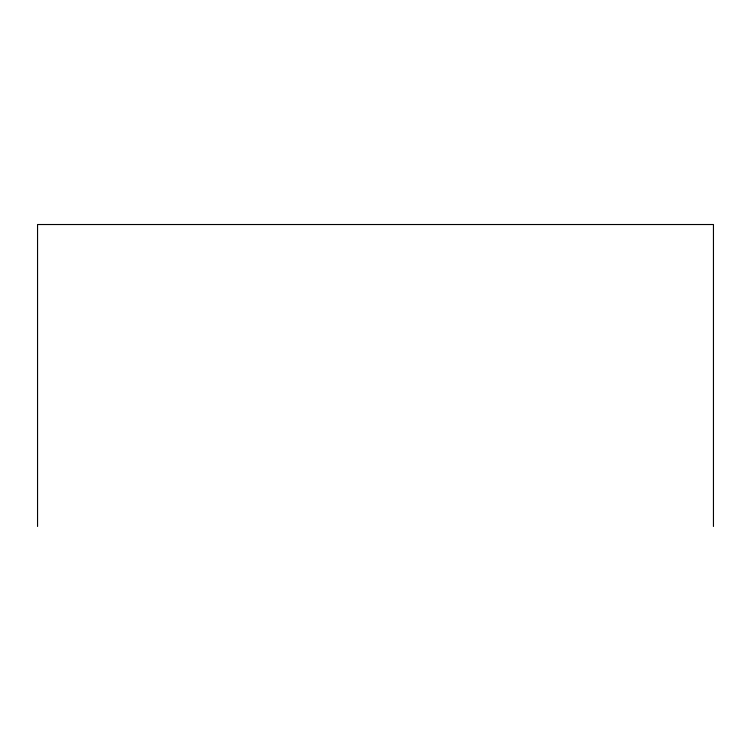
<?xml version="1.0" encoding="UTF-8"?>
<svg xmlns="http://www.w3.org/2000/svg" width="751" height="751" viewBox="0 0 751 751"><rect width="100%" height="100%" fill="white"/><g stroke="black" fill="none" stroke-linecap="round" stroke-linejoin="round"><path stroke-width="1.13" d="M713.45 526.479L713.45 224.521L37.55 224.521L37.55 526.479"/></g></svg>
